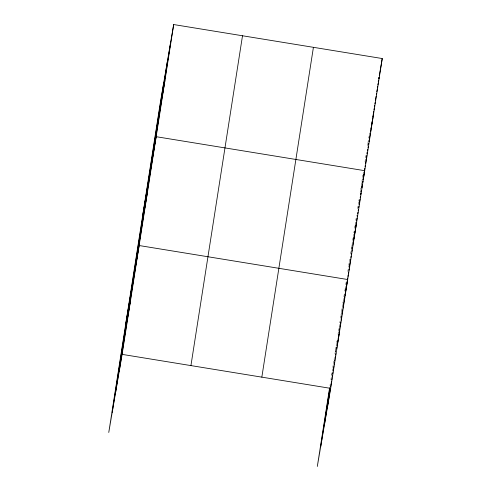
<?xml version="1.0" encoding="UTF-8"?>
<svg xmlns="http://www.w3.org/2000/svg" width="491" height="491" viewBox="0 0 491 491"><rect width="100%" height="100%" fill="white"/><g stroke="black" fill="none" stroke-linecap="round" stroke-linejoin="round"><path stroke-width="0.37" stroke-dasharray="2.46 1.84" d="M329.964 385.576L330.197 384.06M330.909 379.525L332.088 371.969M332.211 371.214L332.683 368.189M332.8 367.434L333.272 364.408M333.389 363.653L334.334 357.608M334.93 353.827L336.58 343.246M336.703 342.491L336.936 340.981M337.998 334.175L338.354 331.91M338.471 331.155L339.655 323.594M339.772 322.839L340.011 321.329M340.484 318.303L340.84 316.038M340.957 315.277L342.135 307.722M342.258 306.967L342.73 303.941M342.847 303.186L343.08 301.677M343.203 300.922L344.265 294.115M344.737 291.095L344.977 289.58M345.093 288.825L346.155 282.024M347.812 271.443L348.641 266.153M348.757 265.392L349.23 262.372M349.347 261.617L349.819 258.591M350.531 254.056L351.949 244.978M352.065 244.217L352.544 241.185M352.661 240.43L353.133 237.399M353.25 236.644L353.729 233.612M353.845 232.851L354.085 231.341M354.557 228.309L355.03 225.277M355.146 224.516L356.57 215.426M357.638 208.607L358.7 201.789M358.823 201.028L359.056 199.512M360.124 192.693L360.48 190.422M360.597 189.661L360.836 188.151M361.308 185.119L361.781 182.087M361.904 181.326L362.376 178.301M362.493 177.539L362.966 174.508M363.088 173.753L363.322 172.237M364.985 161.631L365.457 158.599M365.574 157.838L366.403 152.535M367.471 145.717L367.827 143.446M367.943 142.685L368.538 138.898M368.655 138.143L368.894 136.627M331.855 375.351L332.088 373.841M335.519 351.918L335.752 350.408M339.183 328.491L339.416 326.975M341.662 312.614L341.902 311.104M369.275 134.399L369.527 132.914M351.353 248.765L351.992 245.052M335.353 351.666L335.734 349.439"/><path stroke-width="0.74" d="M112.187 412.409L163.761 82.586M115.716 391.757L167.296 61.927M119.147 371.705L170.721 41.882M173.685 24.55L160.336 102.631L108.763 432.461L122.106 354.373L173.685 24.55L382.237 58.539L330.664 388.369L317.315 466.45L329.608 387.841M190.931 365.592L242.505 35.769M261.838 377.149L313.418 47.326M320.746 446.399L329.842 388.203M324.275 425.746L330.185 387.951M327.7 405.695L330.418 388.313M330.658 386.804L331.486 381.513M331.72 379.997L331.959 378.487M332.192 376.978L332.432 375.462M332.665 373.952L332.904 372.442M333.137 370.926L333.849 366.396M334.083 364.881L334.439 362.616M334.672 361.1L334.911 359.59M335.144 358.08L335.384 356.57M335.623 355.054L335.856 353.545M336.801 347.499L336.568 349.009L336.857 347.511M337.041 345.983L337.863 340.693M338.103 339.183L338.336 337.673M338.575 336.157L338.808 334.647M339.048 333.137L339.287 331.621M339.52 330.112L339.76 328.602M339.993 327.092L340.232 325.576M340.466 324.066L340.822 321.801M341.055 320.285L341.294 318.776M341.527 317.266L341.767 315.75M342 314.24L342.239 312.73M342.473 311.214L342.712 309.704M342.951 308.195L344.246 299.878M344.958 295.343L345.191 293.833M345.431 292.323L346.137 287.787M346.376 286.271L346.609 284.762M346.849 283.252L347.205 280.981M347.438 279.471L347.677 277.961M347.91 276.445L348.15 274.935M348.383 273.426L348.622 271.91M348.856 270.4L349.095 268.89M349.328 267.374L350.629 259.064M350.869 257.554L351.102 256.038M351.341 254.528L351.574 253.018M351.814 251.502L352.047 249.993M352.286 248.483L352.52 246.967M352.759 245.457L353.115 243.192M353.588 240.167L353.232 242.431L356.196 225.105M353.821 238.657L354.06 237.141M354.293 235.631L354.533 234.121M354.766 232.605L355.005 231.095M355.238 229.585L355.478 228.076M355.711 226.56L356.423 222.024M356.656 220.514L357.012 218.25M357.252 216.734L357.485 215.224M357.724 213.714L357.957 212.198M358.197 210.688L358.43 209.178M358.669 207.662L358.903 206.152M359.142 204.643L359.971 199.352M360.204 197.836L360.443 196.326M360.676 194.817L360.916 193.307M361.149 191.791L361.388 190.281M362.333 184.223L361.738 188.01L362.383 184.248M362.573 182.707L362.806 181.191M363.045 179.675L363.401 177.404M363.635 175.888L363.874 174.373M364.113 172.857L364.347 171.341M364.586 169.831L364.819 168.315M365.058 166.799L365.298 165.283M365.531 163.767L366.838 155.432M367.072 153.916L367.311 152.4M367.544 150.884L367.784 149.368M368.023 147.852L368.256 146.336M368.495 144.82L368.729 143.311M368.968 141.795L370.269 133.46M370.748 130.428L370.509 131.944L373.473 114.612M370.981 128.912L371.221 127.396M371.454 125.88L372.166 121.332M372.405 119.816L372.644 118.306M372.878 116.79L373.706 111.482M373.946 109.972L374.185 108.456M374.418 106.94L374.658 105.424M374.891 103.908L375.13 102.392M375.37 100.876L376.075 96.328M376.315 94.812L376.554 93.302M376.787 91.786L377.143 89.509M377.383 87.993L377.616 86.477M377.855 84.968L378.095 83.452M378.328 81.936L378.567 80.42M378.8 78.904L379.04 77.388M161.95 97.948L164.915 80.622M142.801 214.776L156.15 136.688L364.703 170.684L363.156 179.724M144.673 208.442L147.638 191.109M125.782 323.618L139.125 245.531L347.683 279.526L344.977 295.349M127.654 317.284L130.618 299.952M378.26 81.813L378.518 80.328M378.77 78.842L379.021 77.357M379.279 75.872L382.237 58.539M360.597 194.694L360.854 193.209M361.106 191.723L361.358 190.238M362.64 182.738L362.898 181.234M337.114 346.002L339.171 333.948M122.106 354.373L330.664 388.369M344.719 296.852L344.486 298.368L344.719 296.852"/></g></svg>
